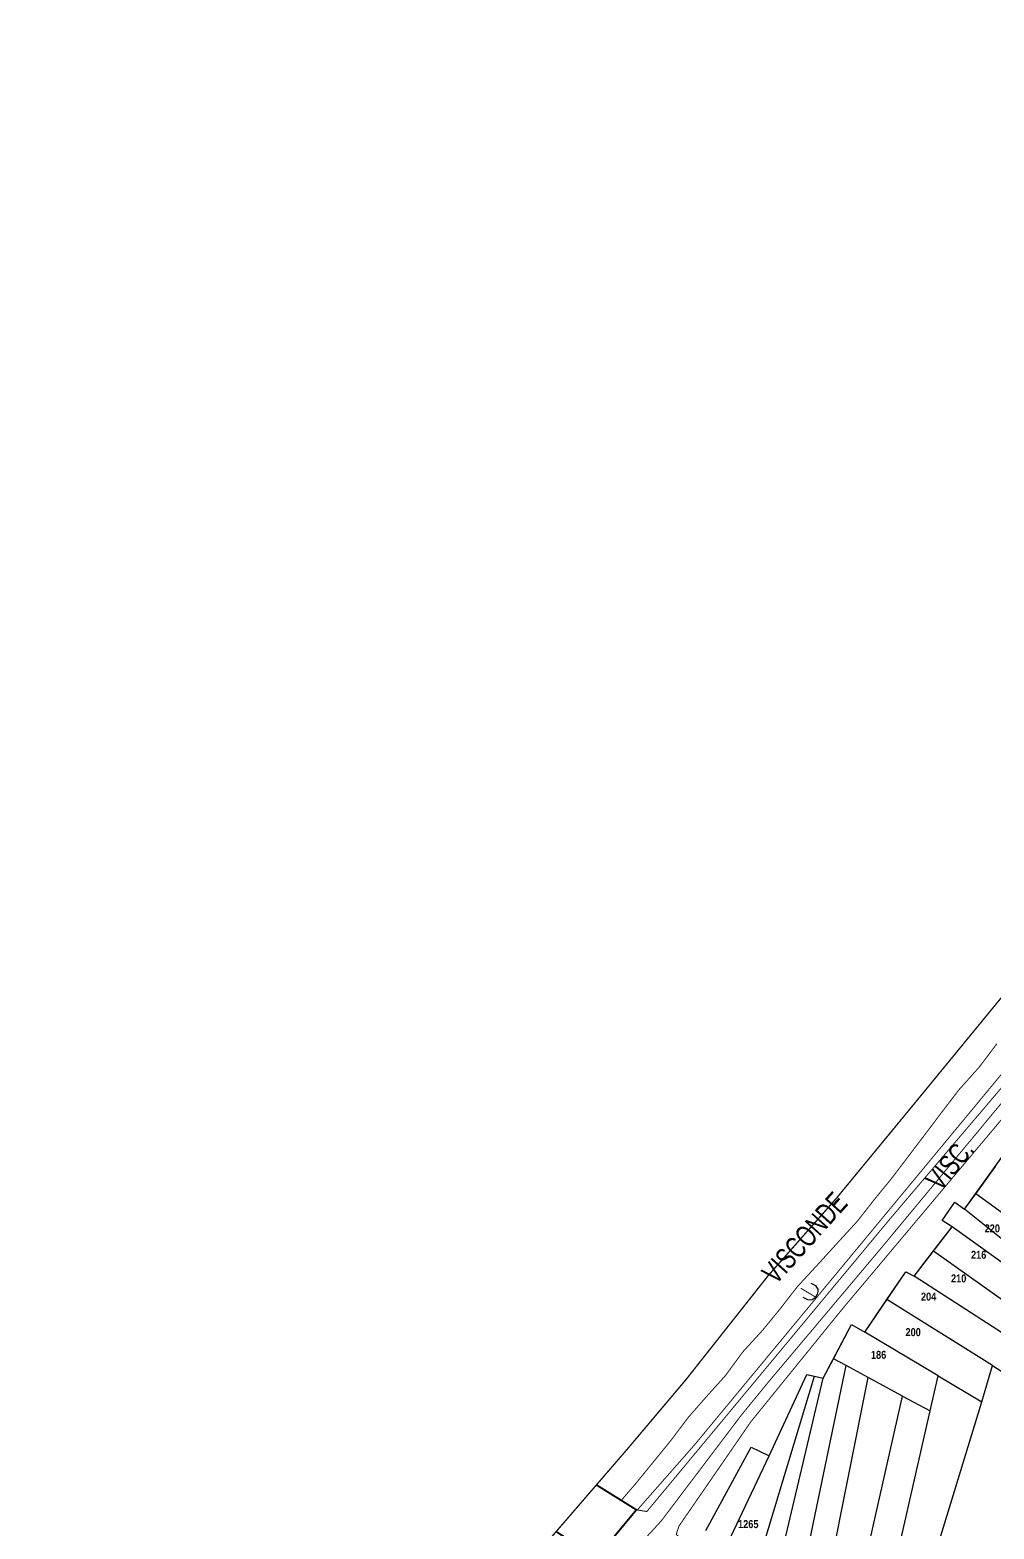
# Model space of a CAD drawing. Extents: x 203136 to 205923, y 4839890 to 4842982.
# Drawn here: x 203135.9 to 203316.6, y 4841082 to 4841363 of the extents above; entities that cross this region are included whole.
import ezdxf
from ezdxf.enums import TextEntityAlignment as Align

# ---------------------------------------------------------------- set-up
doc = ezdxf.new("R2010")
doc.units = 0
doc.header["$LTSCALE"] = 1.5
doc.header["$MEASUREMENT"] = 0
doc.linetypes.add('TRACO_25', pattern=[8, 3, -1, 1, -1, 1, -1])
for name, color, linetype in [('CD_MALHA_LOTES', 40, 'CONTINUOUS'), ('HD-CANAIS', 7, 'CONTINUOUS'), ('HD-CURSO-PERENE', 170, 'CONTINUOUS'), ('HD-TXT-CANAIS', 7, 'CONTINUOUS'), ('LM-LIM-SETOR-FISCAL', 7, 'CONTINUOUS'), ('RU-QUADRAS', 210, 'CONTINUOUS'), ('SV-EIXO-RUA-N-PAV', 6, 'CONTINUOUS'), ('SV-PONTE-BUEIRO', 249, 'CONTINUOUS'), ('SV-RUA-NAO-PAV-S-GUIA-C-GUIA', 7, 'CONTINUOUS'), ('SV-RUA-PAVIM-S-GUIA-C-GUIA', 7, 'CONTINUOUS'), ('SV-TXT-RUA-N-PAV-S-GUIA-C-GUIA', 7, 'CONTINUOUS'), ('Th_NmrPort', 1, 'CONTINUOUS')]:
    doc.layers.add(name, color=color, linetype=linetype)
doc.styles.add('ARIAL', font='ARIAL.TTF')
doc.styles.get("Standard").update_dxf_attribs({"font": 'swisscbo.ttf'})
doc.linetypes.add('Limite', pattern='A,20,-3,[130,ltypeshp.shx,S=6.35,R=0,X=0,Y=0],-3,20', length=46)

# ---------------------------------------------------------------- blocks, each defined once
blk = doc.blocks.new('COD119', base_point=(203449.96, 4841328.6))
at = {"layer": 'SV-PONTE-BUEIRO'}
blk.add_lwpolyline([(203448.45, 4841326.6), (203448.45, 4841327.433333), (203448.45, 4841327.558333), (203448.575833, 4841327.891667), (203448.8275, 4841328.266667), (203449.205, 4841328.475), (203449.708333, 4841328.6), (203450.211667, 4841328.6), (203450.715, 4841328.475), (203451.0925, 4841328.266667), (203451.344167, 4841327.891667), (203451.47, 4841327.558333), (203451.47, 4841327.433333), (203451.47, 4841326.6)], dxfattribs=at)

msp = doc.modelspace()

# ---------------------------------------------------------------- linework, layer by layer
at = {"layer": 'CD_MALHA_LOTES', "linetype": 'Continuous', "flags": 128}
for points in [[(203313.2, 4841144.81), (203316.89, 4841149.93)], [(203306.92, 4841139.79), (203309.29, 4841143.23)], [(203309.29, 4841143.23), (203311.11, 4841141.91)], [(203311.11, 4841141.91), (203313.2, 4841144.81)], [(203326.4, 4841135.26), (203313.2, 4841144.81)], [(203308.74, 4841138.63), (203306.92, 4841139.79)], [(203323.87, 4841131.68), (203311.11, 4841141.91)], [(203305.27, 4841134.13), (203308.74, 4841138.63)], [(203341.3, 4841115.27), (203308.74, 4841138.63)], [(203301.62, 4841129.37), (203305.27, 4841134.13)], [(203305.27, 4841134.13), (203338.69, 4841110.4)], [(203296.53, 4841125), (203300.06, 4841130.22)], [(203300.06, 4841130.22), (203301.62, 4841129.37)], [(203336.73, 4841106.75), (203301.62, 4841129.37)], [(203292.38, 4841118.85), (203296.53, 4841125)], [(203316.34, 4841112.62), (203296.53, 4841125)], [(203286.49, 4841113.9), (203289.87, 4841120.33)], [(203289.87, 4841120.33), (203292.38, 4841118.85)], [(203306.14, 4841110.71), (203292.38, 4841118.85)], [(203281.09, 4841075.1), (203288.89, 4841112.61)], [(203284.57, 4841110.24), (203286.49, 4841113.9)], [(203288.89, 4841112.61), (203286.49, 4841113.9)], [(203293, 4841110.39), (203288.89, 4841112.61)], [(203314.33, 4841105.82), (203316.34, 4841112.62)], [(203316.34, 4841112.62), (203328.62, 4841104.68)], [(203272.52, 4841076.05), (203282.96, 4841110.62)], [(203274.43, 4841095.68), (203281.55, 4841110.95)], [(203276.53, 4841076.12), (203284.57, 4841110.24)], [(203281.55, 4841110.95), (203282.96, 4841110.62)], [(203282.96, 4841110.62), (203284.57, 4841110.24)], [(203285.78, 4841074.04), (203293, 4841110.39)], [(203299.46, 4841106.91), (203293, 4841110.39)], [(203304.64, 4841104.12), (203306.14, 4841110.71)], [(203306.14, 4841110.71), (203314.33, 4841105.82)], [(203290.63, 4841067.81), (203299.46, 4841106.91)], [(203299.46, 4841106.91), (203304.64, 4841104.12)], [(203301.09, 4841062.49), (203314.33, 4841105.82)], [(203295.14, 4841062.39), (203304.64, 4841104.12)], [(203262.61, 4841081.68), (203271.08, 4841097.3)], [(203266.71, 4841079.35), (203274.43, 4841095.68)], [(203271.08, 4841097.3), (203274.43, 4841095.68)]]:
    msp.add_lwpolyline(points, dxfattribs=at)
at = {"layer": 'HD-CANAIS', "linetype": 'Continuous', "const_width": 0.18}
for points in [[(203347.86, 4841204.4), (203324.99, 4841175.67), (203293.54, 4841137.68), (203260.43, 4841097.71), (203249.73, 4841085.54)], [(203283.06, 4841125.51), (203280.37, 4841127.13)]]:
    msp.add_lwpolyline(points, dxfattribs=at)
at = {"layer": 'HD-CURSO-PERENE', "linetype": 'Continuous', "const_width": 0.18}
msp.add_lwpolyline([(203317.16, 4841172.96), (203313.81, 4841168.54), (203310.03, 4841164.31), (203306.96, 4841160.3), (203303.66, 4841155.93), (203300.52, 4841151.8), (203297.42, 4841147.71), (203294.25, 4841143.84), (203290.99, 4841139.68), (203287.44, 4841135.81), (203283.43, 4841131.4), (203279.78, 4841127.45), (203276.47, 4841123.2), (203273.21, 4841119.22), (203269.49, 4841115.15), (203266.33, 4841110.83), (203262.6, 4841106.68), (203259.29, 4841102.9), (203255.94, 4841098.46), (203252.62, 4841094.39), (203249.21, 4841090.22), (203246.73, 4841087.34)], dxfattribs=at)
at = {"layer": 'LM-LIM-SETOR-FISCAL', "linetype": 'Limite', "ltscale": 0.1, "flags": 128}
msp.add_lwpolyline([(203475.135573, 4840329.934313, 0, 0, 0), (203474.579792, 4840350.003599, 0, 0, 0), (203472.86, 4840432.16, 0, 0, 0), (203471.63, 4840468.15, 0, 0, 0), (203471.41, 4840488.85, 0, 0, 0), (203470.17, 4840544.5, 0, 0, 0), (203469.56, 4840568.38, 0, 0, 0), (203468.09, 4840599.73, 0, 0, 0), (203466.97, 4840618.63, 0, 0, 0), (203464.86, 4840648.33, 0, 0, 0), (203464.16, 4840661.6, 0, 0, 0), (203462.71, 4840682.53, 0, 0, 0), (203465.61, 4840699.21, 0, 0, 0), (203471, 4840721.18, 0, 0, 0), (203474.31, 4840734.24, 0, 0, 0), (203466.228425, 4840738.936934, 0, 0, 0), (203456.425567, 4840745.723528, 0, 0, 0), (203446.999741, 4840751.379023, 0, 0, 0), (203399.493583, 4840784.557927, 0, 0, 0), (203320.11, 4840837.04, 0, 0, 0), (203172.09, 4840937.54, 0, 0, 0), (203136.150501, 4840962.144443, 0.18, 0.18, 0), (203135.99, 4840961.95, 0.25, 0.25, 0), (203136.150501, 4840962.144443, 0.25, 0.25, 0), (203208.15, 4841049.37, 0.25, 0.25, 0), (203214.58, 4841056.99, 0.25, 0.25, 0), (203230.64, 4841076.99, 0.25, 0.25, 0), (203247.78, 4841096.86, 0.25, 0.25, 0), (203258.81, 4841109.92, 0.25, 0.25, 0), (203274.25, 4841129.45, 0.25, 0.25, 0), (203287.11, 4841144.04, 0.25, 0.25, 0), (203301.6, 4841161.63, 0.25, 0.25, 0), (203354.19, 4841225.72, 0.25, 0.25, 0), (203362.5, 4841235.52, 0.25, 0.25, 0), (203365.55, 4841238.62, 0.25, 0.25, 0), (203402.98, 4841283.56, 0.25, 0.25, 0), (203427.2, 4841311.72, 0.25, 0.25, 0), (203469.377234, 4841362.89061, 0.25, 0.25, 0)], format="xyseb", dxfattribs=at)
at = {"layer": 'RU-QUADRAS', "color": 6, "linetype": 'Continuous'}
msp.add_lwpolyline([(203262.61, 4841081.68), (203271.08, 4841097.3), (203274.43, 4841095.68), (203281.55, 4841110.95), (203284.57, 4841110.24), (203289.87, 4841120.33), (203292.38, 4841118.85), (203300.06, 4841130.22), (203301.62, 4841129.37), (203308.74, 4841138.63), (203306.92, 4841139.79), (203309.29, 4841143.23), (203311.11, 4841141.91), (203330.59, 4841169.09)], dxfattribs=at)
at = {"layer": 'SV-EIXO-RUA-N-PAV', "const_width": 0.18}
msp.add_lwpolyline([(203477.933825, 4841354.798267), (203468.484942, 4841343.022833), (203463.12913, 4841336.570086), (203456.653023, 4841328.797941), (203420.020161, 4841284.586872), (203403.276442, 4841264.45357), (203375.017455, 4841230.139001), (203365.266096, 4841217.75214), (203356.522362, 4841207.117852), (203341.019474, 4841188.234513), (203321.780306, 4841166.359842), (203295.425281, 4841134.602038), (203274.341262, 4841109.564765), (203269.137041, 4841103.193814), (203254.247434, 4841083.518262), (203249.554234, 4841078.403361), (203244.409659, 4841072.882829), (203224.793816, 4841049.475309)], dxfattribs=at)
at = {"layer": 'SV-PONTE-BUEIRO', "linetype": 'Continuous', "const_width": 0.35}
msp.add_lwpolyline([(203234.58, 4841081.45), (203242.12, 4841076.59), (203249.56, 4841085.57), (203242.01, 4841090.28)], dxfattribs=at)
at = {"layer": 'SV-RUA-NAO-PAV-S-GUIA-C-GUIA', "linetype": 'TRACO_25', "const_width": 0.18}
for points in [[(203349.48, 4841203.59), (203348.79, 4841201.14), (203329.49, 4841178.19), (203297.2, 4841140.22), (203251.52, 4841085.25), (203249.56, 4841085.57)], [(203257.54, 4841082.52), (203271.03, 4841102.09), (203287.9, 4841122.89), (203322.24, 4841163.77), (203352.89, 4841199.09), (203354.85, 4841199.83)]]:
    msp.add_lwpolyline(points, dxfattribs=at)
at = {"layer": 'SV-RUA-PAVIM-S-GUIA-C-GUIA', "linetype": 'Continuous', "const_width": 0.18}
for points in [[(203241.97, 4841090.23), (203249.56, 4841085.57)], [(203306.45, 4841049.37), (203296.14, 4841056.16), (203273.8, 4841070.41), (203258.2, 4841079.88), (203257.04, 4841080.97), (203257.54, 4841082.52)]]:
    msp.add_lwpolyline(points, dxfattribs=at)

# ---------------------------------------------------------------- block references
at = {"layer": 'SV-PONTE-BUEIRO', "rotation": 242}
msp.add_blockref('COD119', (203283.33, 4841125.78, 3.59), dxfattribs=at)

# ---------------------------------------------------------------- texts
at = {"layer": 'HD-TXT-CANAIS', "style": 'ARIAL', "width": 0.7}
msp.add_text('VISCONDE', height=4, rotation=48, dxfattribs=at).set_placement((203275.73, 4841127.66))
at = {"layer": 'SV-TXT-RUA-N-PAV-S-GUIA-C-GUIA', "style": 'ARIAL', "width": 0.7}
msp.add_text('VISC.', height=4, rotation=51, dxfattribs=at).set_placement((203306.67, 4841145.08))
at = {"layer": 'Th_NmrPort', "color": 1}
for s, p in [('220', (203314.858554, 4841138.337271)), ('216', (203312.298554, 4841133.387271)), ('210', (203308.548554, 4841128.957271)), ('204', (203302.918554, 4841125.547271)), ('200', (203300.018554, 4841118.887271)), ('186', (203293.538554, 4841114.627271)), ('1265', (203268.628554, 4841082.897271))]:
    msp.add_text(s, height=1.5, dxfattribs=at).set_placement(p, align=Align.MIDDLE_LEFT)

doc.saveas('drawing.dxf')
